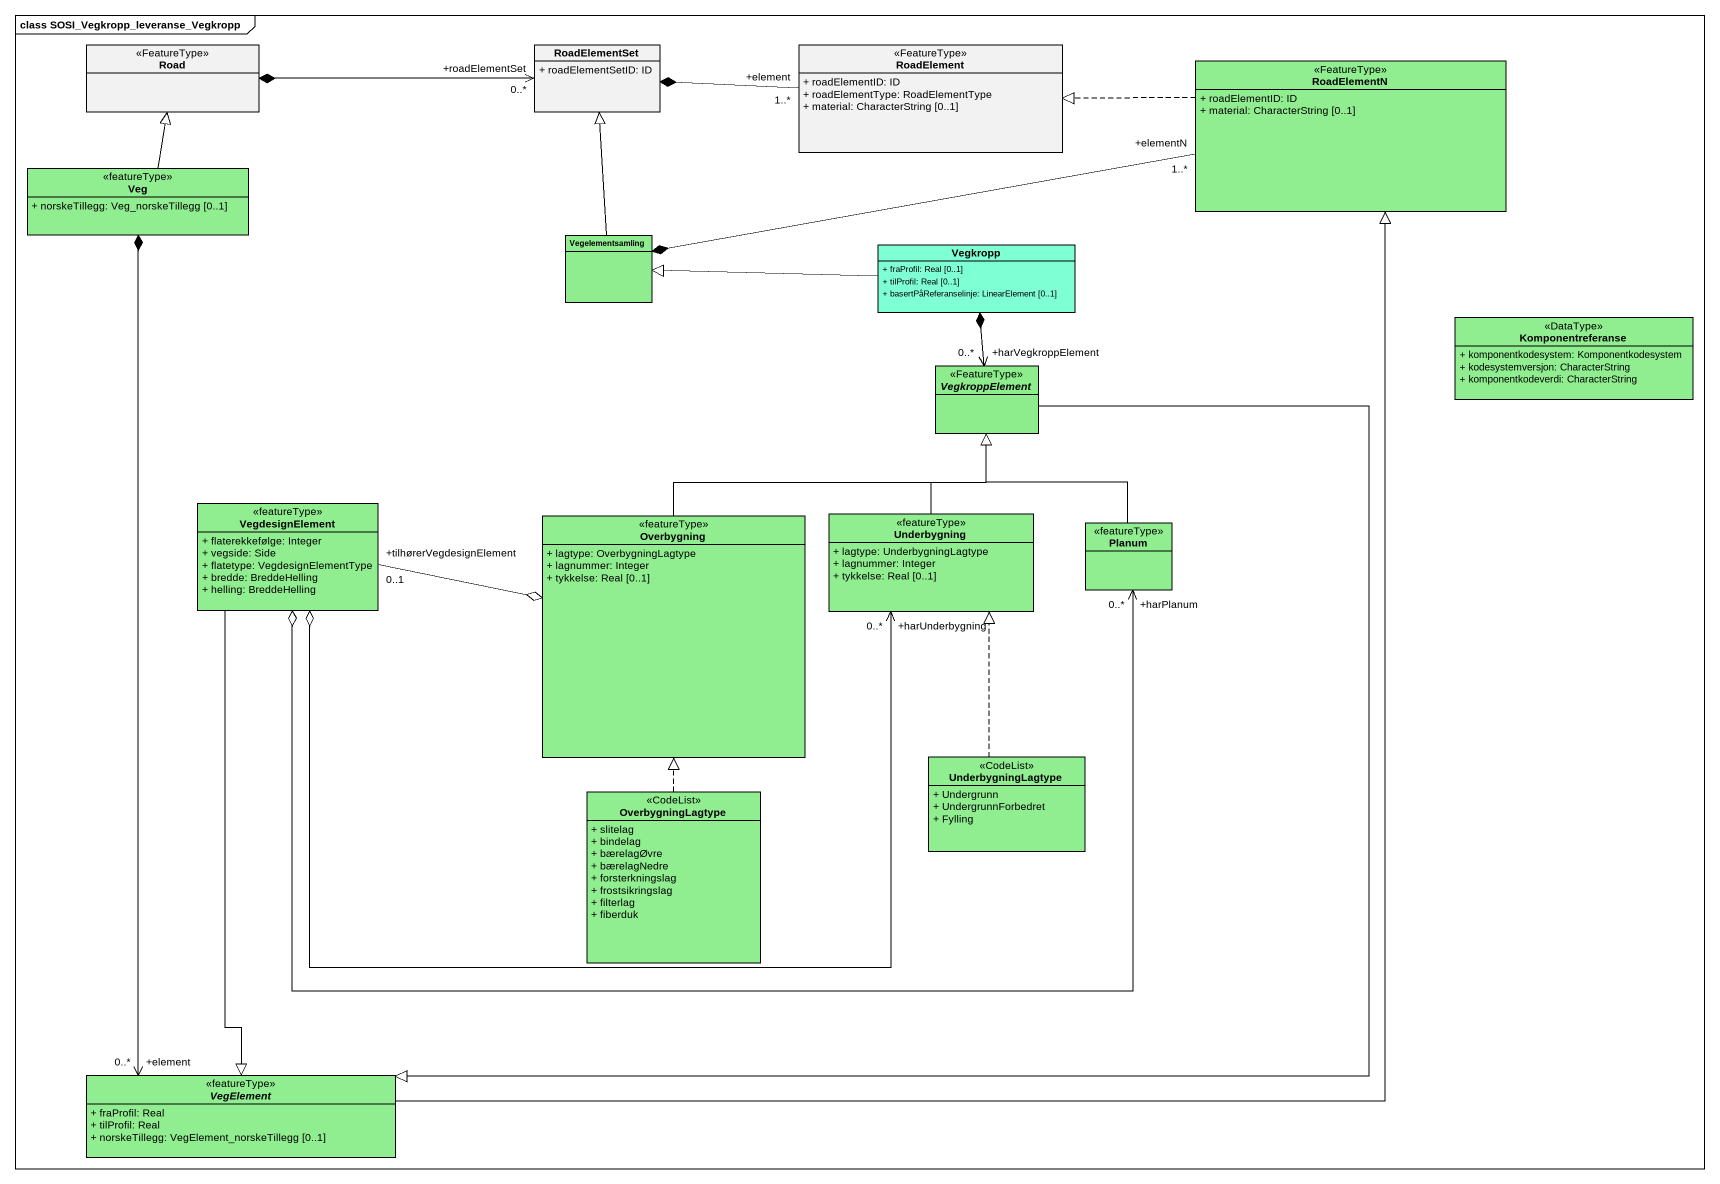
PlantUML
@startuml
mainframe class SOSI_Vegkropp_leveranse_Vegkropp
hide circle
hide empty members
skinparam classAttributeIconSize 0
class Road <<FeatureType>>
class RoadElementSet {
  + roadElementSetID: ID
}
class RoadElement <<FeatureType>> {
  + roadElementID: ID
  + roadElementType: RoadElementType
  + material: CharacterString [0..1]
}
class RoadElementN <<FeatureType>> #90EE90 {
  + roadElementID: ID
  + material: CharacterString [0..1]
}
class Veg <<featureType>> #90EE90 {
  + norskeTillegg: Veg_norskeTillegg [0..1]
}
class Vegelementsamling #8FED8F
class Vegkropp #7FFFD4 {
  + fraProfil: Real [0..1]
  + tilProfil: Real [0..1]
  + basertPåReferanselinje: LinearElement [0..1]
}
class Komponentreferanse <<DataType>> #90EE90 {
  + komponentkodesystem: Komponentkodesystem
  + kodesystemversjon: CharacterString
  + komponentkodeverdi: CharacterString
}
abstract class VegkroppElement <<FeatureType>> #8DED8D
class VegdesignElement <<featureType>> #90EE90 {
  + flaterekkefølge: Integer
  + vegside: Side
  + flatetype: VegdesignElementType
  + bredde: BreddeHelling
  + helling: BreddeHelling
}
class Overbygning <<featureType>> #90EE90 {
  + lagtype: OverbygningLagtype
  + lagnummer: Integer
  + tykkelse: Real [0..1]
}
class Underbygning <<featureType>> #90EE90 {
  + lagtype: UnderbygningLagtype
  + lagnummer: Integer
  + tykkelse: Real [0..1]
}
class Planum <<featureType>> #90EE90
class OverbygningLagtype <<CodeList>> #90EE90 {
  + slitelag
  + bindelag
  + bærelagØvre
  + bærelagNedre
  + forsterkningslag
  + frostsikringslag
  + filterlag
  + fiberduk
}
class UnderbygningLagtype <<CodeList>> #90EE90 {
  + Undergrunn
  + UndergrunnForbedret
  + Fylling
}
abstract class VegElement <<featureType>> #90EE90 {
  + fraProfil: Real
  + tilProfil: Real
  + norskeTillegg: VegElement_norskeTillegg [0..1]
}
RoadElementSet "+roadElementSet\n0..*" <-left-* Road
RoadElement "+element\n1..*" -left-* RoadElementSet
RoadElementN .left.|> RoadElement
RoadElementN "+elementN\n1..*" -left-* Vegelementsamling
Veg -up-|> Road
Vegelementsamling -up-|> RoadElementSet
Vegkropp -left-|> Vegelementsamling
VegkroppElement "+harVegkroppElement\n0..*" <-up-* Vegkropp
VegkroppElement --|> VegElement
VegdesignElement "+tilhørerVegdesignElement\n0..1" -right-o Overbygning
VegdesignElement --|> VegElement
Overbygning -up-|> VegkroppElement
Underbygning -up-|> VegkroppElement
Underbygning "+harUnderbygning\n0..*" <-left-o VegdesignElement
Planum -up-|> VegkroppElement
Planum "+harPlanum\n0..*" <-left-o VegdesignElement
OverbygningLagtype .up.|> Overbygning
UnderbygningLagtype .up.|> Underbygning
VegElement -up-|> RoadElementN
VegElement "+element\n0..*" <-up-* Veg
@enduml
